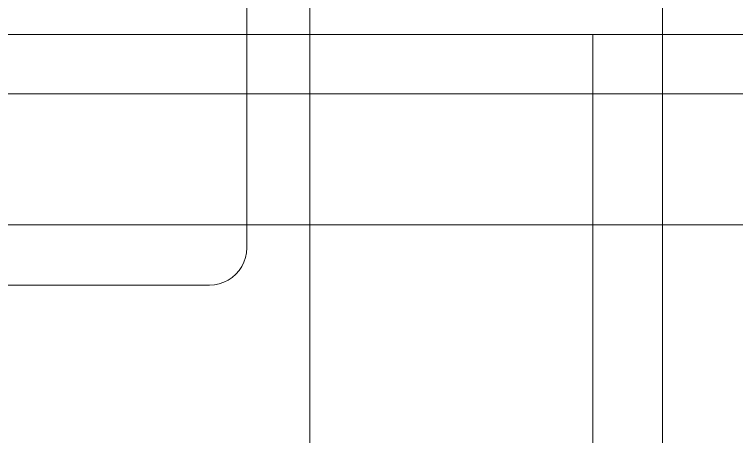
# Model space of a CAD drawing. Extents: x -566 to 72611, y -487 to 32334.
# Drawn here: x 157.56 to 183.16, y 155.48 to 170.46 of the extents above; entities that cross this region are included whole.
import ezdxf

# ---------------------------------------------------------------- set-up
doc = ezdxf.new("R2010")
doc.units = 0
doc.header["$LTSCALE"] = 0.5
doc.header["$MEASUREMENT"] = 0
doc.linetypes.add('HIDDEN', pattern=[0.375, 0.25, -0.125])
doc.layers.add('ceilling', color=141, linetype='CONTINUOUS', lineweight=18)
doc.layers.add('projection', color=153, linetype='HIDDEN', lineweight=9)
doc.layers.add('floor', color=7, linetype='CONTINUOUS', lineweight=5, true_color=0xcfcfcf)
doc.layers.add('layout', color=7, linetype='CONTINUOUS', lineweight=5, true_color=0xcfcfcf)

msp = doc.modelspace()

# ---------------------------------------------------------------- hatches: boundary and pattern name
at = {"layer": 'floor'}
h = msp.add_hatch(dxfattribs=at)
h.set_pattern_fill('ANSI37', color=256, scale=100, angle=45)
h.set_pattern_definition([(90, (243.028, 267.632), (-12.5, 9e-16), []), (180, (243.028, 267.632), (-9e-16, -12.5), [])])
h.paths.add_polyline_path([(253.46925, 349.5), (154.11744, 349.5), (154.11744, 348.5), (101.14781, 348.5), (101.14781, 349.5), (0, 349.5), (0, 344.5), (36, 344.5, -0.33835703), (0, 308.66941), (0, 308.5), (0, 173.75), (253.46925, 173.75)])
h.paths.add_polyline_path([(36, 344.5), (0, 344.5), (0, 308.66941, 0.33835703)], flags=17)
h.paths.add_polyline_path([(253.46925, 173.75), (0, 173.75), (0, 173.74997), (0, 169.75), (253.46925, 169.75)])
h.paths.add_polyline_path([(253.46925, 169.75), (0, 169.75), (0, 149.21137), (36, 149.21137, -0.33835703), (0, 113.38078), (0, 113.21137), (0, 29.94998), (0, -5), (253.46925, -5)])
h.paths.add_polyline_path([(36, 149.21137), (0, 149.21137), (0, 113.38078, 0.33835703)], flags=17)
h.paths.add_polyline_path([(575.25, 169.75), (510, 169.75), (474.75, 169.75), (327.5, 169.75), (285.46925, 169.75), (285.46925, 165.75), (253.46925, 165.75), (253.46925, -5), (263.99725, -5), (263.99725, 95.99051), (287, 95.99051), (287, 97.5), (292, 97.5), (292, -5), (341.25, -5), (341.25, 13.02988), (341.25012, 15.02988), (346.24839, 15.02988, 0.36108524), (374.08728, 41.24999), (346.25012, 41.24999), (346.25012, 42.99999), (341.25, 42.99999), (341.25, 44.99999), (341.25, 97.5), (357.75, 97.5), (405.75, 97.5), (575.25, 97.5)])

# ---------------------------------------------------------------- linework, layer by layer
at = {"layer": 'ceilling'}
for p, q in [((327.5, 169.75), (0, 169.75)), ((178.06343, 169.75), (178.06343, -5)), ((0, 163), (575.25, 163)), ((0, 163), (575.25, 163))]:
    msp.add_line(p, q, dxfattribs=at)
at = {"layer": 'layout'}
for points in [[(165.79249, 192.91357, 69.70786), (165.79066, 162.17312, 69.72025), (165.79249, 162.17306, 69.70786)], [(165.77943, 162.00164, 69.72025), (165.79249, 162.17306, 69.70786), (165.79066, 162.17312, 69.72025)], [(165.79249, 162.17306, 69.70786), (165.77943, 162.00164, 69.72025), (165.78114, 162.0014, 69.70786)], [(165.69069, 161.67043, 69.72025), (165.74757, 161.83266, 69.70786), (165.74586, 161.83312, 69.72025)], [(165.74586, 161.83312, 69.72025), (165.78114, 162.0014, 69.70786), (165.77943, 162.00164, 69.72025)], [(165.78114, 162.0014, 69.70786), (165.74586, 161.83312, 69.72025), (165.74757, 161.83266, 69.70786)], [(165.69069, 161.67043, 69.72025), (165.61464, 161.51635, 69.72025), (165.61614, 161.51534, 69.70786)], [(165.52064, 161.3724, 69.70786), (165.4059, 161.24432, 69.72025), (165.40724, 161.24306, 69.70786)], [(165.51918, 161.3735, 69.72025), (165.61622, 161.51546, 69.70786), (165.61464, 161.51635, 69.72025)], [(165.61622, 161.51546, 69.70786), (165.51918, 161.3735, 69.72025), (165.52064, 161.3724, 69.70786)], [(165.13478, 161.03405, 69.70786), (165.27674, 161.13106, 69.72025), (165.13392, 161.03561, 69.72025)], [(165.27674, 161.13106, 69.72025), (165.13478, 161.03405, 69.70786), (165.27784, 161.12963, 69.70786)], [(165.27784, 161.12963, 69.70786), (165.4059, 161.24432, 69.72025), (165.27674, 161.13106, 69.72025)], [(165.4059, 161.24432, 69.72025), (165.27784, 161.12963, 69.70786), (165.40724, 161.24306, 69.70786)], [(164.47718, 160.85964, 69.72025), (135.05189, 160.85784, 69.70786), (164.47718, 160.85784, 69.70786)], [(135.05189, 160.85784, 69.70786), (164.47718, 160.85964, 69.72025), (135.05201, 160.85964, 69.72025)], [(164.64869, 160.87087, 69.72025), (164.47718, 160.85784, 69.70786), (164.64894, 160.8691, 69.70786)], [(164.47718, 160.85784, 69.70786), (164.64869, 160.87087, 69.72025), (164.47718, 160.85964, 69.72025)], [(164.81715, 160.90438, 69.72025), (164.64894, 160.8691, 69.70786), (164.81764, 160.90267, 69.70786)], [(164.81764, 160.90267, 69.70786), (164.97987, 160.95962, 69.72025), (164.81715, 160.90438, 69.72025)], [(164.97987, 160.95962, 69.72025), (164.81764, 160.90267, 69.70786), (164.98048, 160.95797, 69.70786)], [(165.13392, 161.03561, 69.72025), (164.98048, 160.95797, 69.70786), (165.13478, 161.03405, 69.70786)]]:
    msp.add_3dface(points, dxfattribs=at)
at = {"layer": 'projection'}
msp.add_line((259.75, 169.75), (0, 169.75), dxfattribs=at)

doc.saveas('drawing.dxf')
